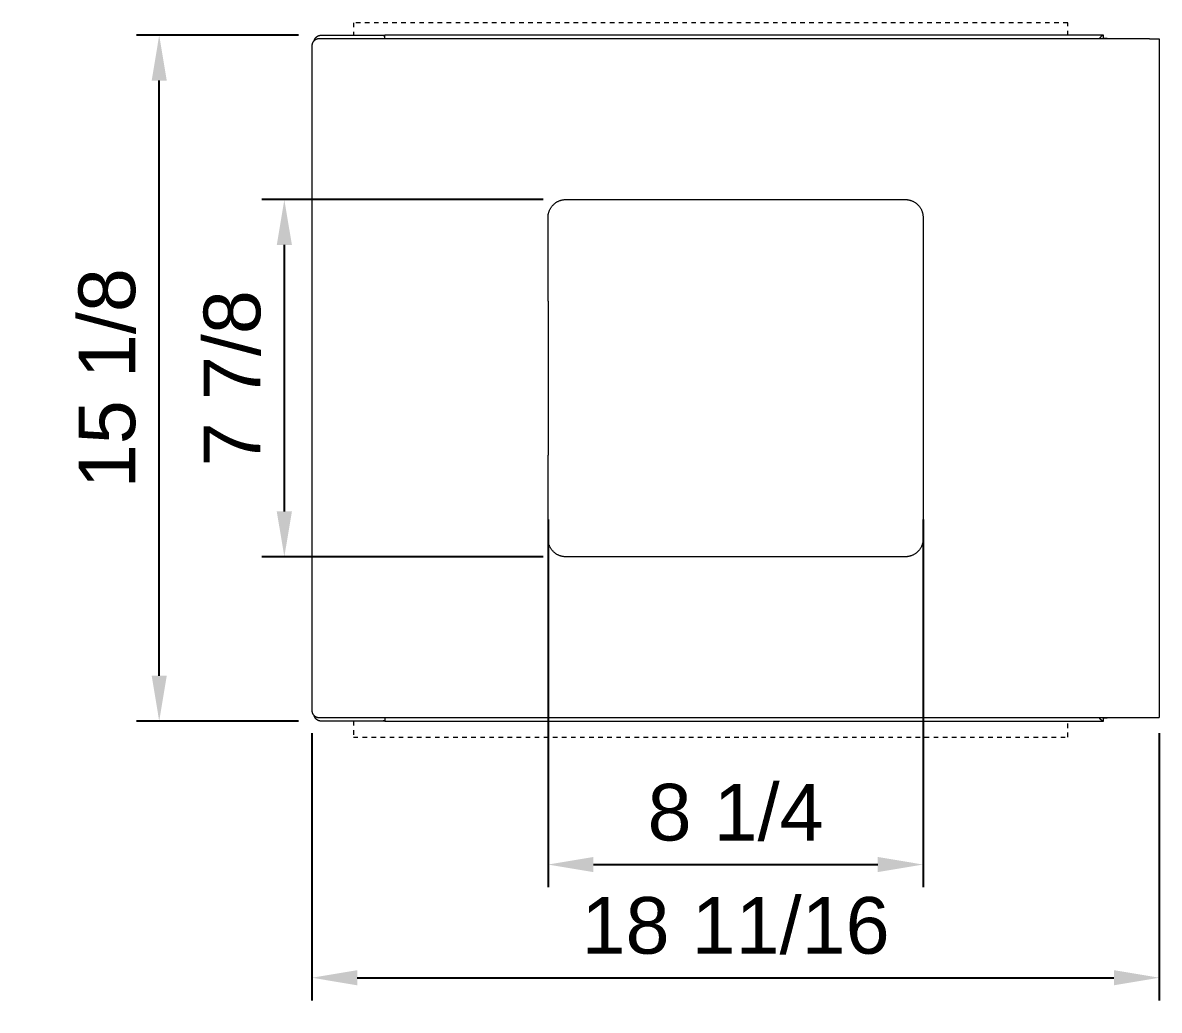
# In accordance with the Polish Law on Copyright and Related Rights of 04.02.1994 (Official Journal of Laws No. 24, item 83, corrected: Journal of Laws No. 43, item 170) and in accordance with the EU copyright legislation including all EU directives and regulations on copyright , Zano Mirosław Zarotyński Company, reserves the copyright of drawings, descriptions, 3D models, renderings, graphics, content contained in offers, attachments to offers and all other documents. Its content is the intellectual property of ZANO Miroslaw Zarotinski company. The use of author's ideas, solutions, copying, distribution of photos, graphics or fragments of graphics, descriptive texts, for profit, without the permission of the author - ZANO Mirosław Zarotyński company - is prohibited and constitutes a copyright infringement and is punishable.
# Model space of a CAD drawing. Header units: inches. Extents: x 7 to 162, y -1 to 92.
# Drawn here: x 6.72 to 31.79, y -1.12 to 20.66 of the extents above; entities that cross this region are included whole.
import ezdxf

# ---------------------------------------------------------------- set-up
doc = ezdxf.new("R2010")
doc.units = ezdxf.units.IN
doc.linetypes.add('HIDDEN', pattern=[1.905, 1.27, -0.635])
for name, color, linetype, lineweight in [('ZANO_R', 7, 'Continuous', 0), ('ZANO_R_przerywana', 250, 'HIDDEN', 0), ('ZANO_W', 1, 'Continuous', 0)]:
    doc.layers.add(name, color=color, linetype=linetype, lineweight=lineweight)
doc.styles.get("Standard").update_dxf_attribs({"font": 'arial.ttf'})
doc.dimstyles.new('amerykanie', dxfattribs={"dimtxt": 50, "dimasz": 50, "dimexe": 0.5, "dimexo": 0.5, "dimgap": 1, "dimtad": 1, "dimdec": 0, "dimzin": 0, "dimlunit": 5, "dimtxsty": 'Standard', "dimcen": 0.09, "dimclrd": 1, "dimclre": 1, "dimclrt": 1, "dimazin": 0, "dimtfac": 1, "dimtdec": 0, "dimtmove": 0, "dimatfit": 3, "dimfxl": 1, "dimtzin": 0, "dimarcsym": 1})

# ---------------------------------------------------------------- blocks, each defined once
blk = doc.blocks.new('*D356')
at = {"layer": 'ZANO_W', "color": 1, "lineweight": -2}
for p, q in [((12.804, 20.386), (9.234, 20.386)), ((9.734, 6.261), (9.734, 19.386)), ((12.804, 5.261), (9.234, 5.261))]:
    blk.add_line(p, q, dxfattribs=at)
at = {"layer": 'ZANO_W', "color": 1}
for points in [[(9.901, 19.386), (9.568, 19.386), (9.734, 20.386)], [(9.568, 6.261), (9.901, 6.261), (9.734, 5.261)]]:
    blk.add_solid(points, dxfattribs=at)
at = {"layer": 'ZANO_W', "color": 1, "insert": (8.588, 12.823), "char_height": 1.25, "attachment_point": 5, "rotation": 90}
blk.add_mtext('15 1/8', dxfattribs=at)
blk = doc.blocks.new('*D357')
at = {"layer": 'ZANO_W', "color": 1, "lineweight": -2}
for p, q in [((13.102, 4.997), (13.102, -0.899)), ((31.792, 4.997), (31.792, -0.899)), ((14.102, -0.399), (30.792, -0.399))]:
    blk.add_line(p, q, dxfattribs=at)
at = {"layer": 'ZANO_W', "color": 1}
for points in [[(14.102, -0.232), (14.102, -0.566), (13.102, -0.399)], [(30.792, -0.566), (30.792, -0.232), (31.792, -0.399)]]:
    blk.add_solid(points, dxfattribs=at)
at = {"layer": 'ZANO_W', "color": 1, "insert": (22.447, 0.747), "char_height": 1.25, "attachment_point": 5}
blk.add_mtext('18 11/16', dxfattribs=at)
blk = doc.blocks.new('*D358')
at = {"layer": 'ZANO_W', "color": 1, "lineweight": -2}
for p, q in [((18.311, 9.703), (18.311, 1.597)), ((26.583, 9.703), (26.583, 1.597)), ((19.311, 2.097), (25.583, 2.097))]:
    blk.add_line(p, q, dxfattribs=at)
at = {"layer": 'ZANO_W', "color": 1}
for points in [[(19.311, 2.264), (19.311, 1.93), (18.311, 2.097)], [(25.583, 1.93), (25.583, 2.264), (26.583, 2.097)]]:
    blk.add_solid(points, dxfattribs=at)
at = {"layer": 'ZANO_W', "color": 1, "insert": (22.447, 3.243), "char_height": 1.25, "attachment_point": 5}
blk.add_mtext('8 1/4', dxfattribs=at)
blk = doc.blocks.new('*D359')
at = {"layer": 'ZANO_W', "color": 1, "lineweight": -2}
for p, q in [((18.205, 16.762), (11.994, 16.762)), ((12.494, 9.884), (12.494, 15.762)), ((18.205, 8.884), (11.994, 8.884))]:
    blk.add_line(p, q, dxfattribs=at)
at = {"layer": 'ZANO_W', "color": 1}
for points in [[(12.661, 15.762), (12.327, 15.762), (12.494, 16.762)], [(12.327, 9.884), (12.661, 9.884), (12.494, 8.884)]]:
    blk.add_solid(points, dxfattribs=at)
at = {"layer": 'ZANO_W', "color": 1, "insert": (11.348, 12.823), "char_height": 1.25, "attachment_point": 5, "rotation": 90}
blk.add_mtext('7 7/8', dxfattribs=at)

msp = doc.modelspace()

# ---------------------------------------------------------------- linework, layer by layer
at = {"layer": 'ZANO_R'}
for p, q in [((13.16635, 20.3047), (13.16905, 20.3094)), ((13.16905, 20.3094), (13.17191, 20.31401)), ((13.17191, 20.31401), (13.17492, 20.31851)), ((13.17492, 20.31851), (13.17809, 20.32291)), ((13.17809, 20.32291), (13.18141, 20.3272)), ((13.18141, 20.3272), (13.18488, 20.33137)), ((13.18488, 20.33137), (13.18848, 20.33542)), ((13.18848, 20.33542), (13.19223, 20.33934)), ((13.19223, 20.33934), (13.1961, 20.34313)), ((13.1961, 20.34313), (13.20011, 20.34679)), ((13.20011, 20.34679), (13.20424, 20.35031)), ((13.20424, 20.35031), (13.20848, 20.35368)), ((13.20848, 20.35368), (13.21284, 20.3569)), ((13.21284, 20.3569), (13.21731, 20.35997)), ((13.21731, 20.35997), (13.22188, 20.36289)), ((13.22188, 20.36289), (13.22655, 20.36564)), ((13.23172, 20.305), (13.22633, 20.30395)), ((13.22655, 20.36564), (13.23131, 20.36824)), ((13.23131, 20.36824), (13.23616, 20.37067)), ((13.23715, 20.30586), (13.23172, 20.305)), ((13.23616, 20.37067), (13.24109, 20.37293)), ((13.24261, 20.30653), (13.23715, 20.30586)), ((13.24109, 20.37293), (13.24609, 20.37502)), ((13.24809, 20.30701), (13.24261, 20.30653)), ((13.24609, 20.37502), (13.25116, 20.37694)), ((13.25358, 20.3073), (13.24809, 20.30701)), ((13.25116, 20.37694), (13.25629, 20.37868)), ((13.25908, 20.3074), (13.25358, 20.3073)), ((13.25629, 20.37868), (13.26149, 20.38024)), ((31.57915, 20.3074), (13.2591, 20.3074)), ((13.26149, 20.38024), (13.26673, 20.38163)), ((13.26673, 20.38163), (13.27202, 20.38283)), ((13.27202, 20.38283), (13.27734, 20.38385)), ((13.27734, 20.38385), (13.2827, 20.38469)), ((13.2827, 20.38469), (13.28808, 20.38534)), ((13.28808, 20.38534), (13.29348, 20.3858)), ((13.29348, 20.3858), (13.2989, 20.38608)), ((13.2989, 20.38608), (13.30432, 20.38618)), ((13.30432, 20.38618), (14.56171, 20.38618)), ((14.56171, 20.38618), (14.64964, 20.38618)), ((14.64964, 20.38618), (14.65494, 20.38609)), ((14.64964, 20.38618), (14.71009, 20.38618)), ((14.65494, 20.38609), (14.66023, 20.38582)), ((14.66023, 20.38582), (14.66552, 20.38537)), ((14.66552, 20.38537), (14.67078, 20.38475)), ((14.67078, 20.38475), (14.67602, 20.38395)), ((14.67602, 20.38395), (14.68123, 20.38298)), ((14.68123, 20.38298), (14.68641, 20.38182)), ((14.68641, 20.38182), (14.69154, 20.3805)), ((14.69154, 20.3805), (14.69663, 20.379)), ((14.69663, 20.379), (14.70166, 20.37734)), ((14.70166, 20.37734), (14.70664, 20.3755)), ((14.70664, 20.3755), (14.71155, 20.3735)), ((14.70945, 20.3074), (14.71285, 20.38618)), ((14.71009, 20.38618), (14.71285, 20.38618)), ((30.5643, 20.38618), (14.71285, 20.38618)), ((30.49307, 20.34363), (30.46504, 20.3074)), ((30.49307, 20.34363), (30.49533, 20.34616)), ((30.49936, 20.35052), (30.49533, 20.34616)), ((30.50351, 20.35477), (30.49936, 20.35052)), ((30.50777, 20.35889), (30.50351, 20.35477)), ((30.50778, 20.35889), (30.5089, 20.35993)), ((30.52925, 20.37548), (30.50889, 20.35993)), ((30.52925, 20.37548), (30.53151, 20.3768)), ((30.53372, 20.37802), (30.53151, 20.3768)), ((30.53597, 20.37916), (30.53372, 20.37802)), ((30.53826, 20.38024), (30.53597, 20.37916)), ((30.54058, 20.38125), (30.53826, 20.38024)), ((30.54058, 20.38124), (30.54282, 20.38213)), ((30.54282, 20.38213), (30.54508, 20.38293)), ((30.54694, 20.38355), (30.54508, 20.38294)), ((30.54882, 20.38409), (30.54694, 20.38355)), ((30.55072, 20.38457), (30.54882, 20.38409)), ((30.55263, 20.38499), (30.55072, 20.38457)), ((30.55455, 20.38535), (30.55263, 20.38499)), ((30.55649, 20.38564), (30.55455, 20.38535)), ((30.55843, 20.38587), (30.55649, 20.38564)), ((30.56038, 20.38604), (30.55843, 20.38587)), ((30.56234, 20.38614), (30.56038, 20.38604)), ((30.5643, 20.38618), (30.56234, 20.38614)), ((30.5643, 20.3074), (30.5643, 20.38618)), ((30.64216, 20.31271), (30.5643, 20.31271)), ((30.64232, 20.31109), (30.64216, 20.31271)), ((30.64243, 20.30947), (30.64232, 20.31109)), ((30.6425, 20.30784), (30.64243, 20.30947)), ((30.6425, 20.30784), (30.64251, 20.3074)), ((31.57917, 20.3074), (31.79183, 20.3074)), ((31.79183, 20.3074), (31.79183, 5.33938)), ((13.10164, 20.15534), (13.10155, 20.14984)), ((13.10155, 20.14984), (13.10155, 5.49694)), ((13.10193, 20.16083), (13.10164, 20.15534)), ((13.10241, 20.16631), (13.10193, 20.16083)), ((13.10308, 20.17176), (13.10241, 20.16631)), ((13.10394, 20.1772), (13.10308, 20.17176)), ((13.10499, 20.18259), (13.10394, 20.1772)), ((13.10623, 20.18795), (13.10499, 20.18259)), ((13.10765, 20.19326), (13.10623, 20.18795)), ((13.10926, 20.19852), (13.10765, 20.19326)), ((13.11105, 20.20372), (13.10926, 20.19852)), ((13.11302, 20.20886), (13.11105, 20.20372)), ((13.11516, 20.21392), (13.11302, 20.20886)), ((13.11749, 20.2189), (13.11516, 20.21392)), ((13.11998, 20.2238), (13.11749, 20.2189)), ((13.12265, 20.22861), (13.11998, 20.2238)), ((13.12548, 20.23332), (13.12265, 20.22861)), ((13.12848, 20.23794), (13.12548, 20.23332)), ((13.13163, 20.24244), (13.12848, 20.23794)), ((13.13494, 20.24683), (13.13163, 20.24244)), ((13.1384, 20.25111), (13.13494, 20.24683)), ((13.14201, 20.25526), (13.1384, 20.25111)), ((13.14576, 20.25928), (13.14201, 20.25526)), ((13.14965, 20.26317), (13.14576, 20.25928)), ((13.15367, 20.26692), (13.14965, 20.26317)), ((13.15086, 20.26433), (13.15218, 20.26959)), ((13.15218, 20.26959), (13.15368, 20.2748)), ((13.15782, 20.27053), (13.15367, 20.26692)), ((13.15368, 20.2748), (13.15536, 20.27995)), ((13.15536, 20.27995), (13.15721, 20.28505)), ((13.15721, 20.28505), (13.15924, 20.29008)), ((13.16209, 20.27399), (13.15782, 20.27053)), ((13.15924, 20.29008), (13.16144, 20.29503)), ((13.16144, 20.29503), (13.16381, 20.29991)), ((13.16648, 20.2773), (13.16209, 20.27399)), ((13.16381, 20.29991), (13.16635, 20.3047)), ((13.17099, 20.28045), (13.16648, 20.2773)), ((13.1756, 20.28345), (13.17099, 20.28045)), ((13.18031, 20.28628), (13.1756, 20.28345)), ((13.18512, 20.28895), (13.18031, 20.28628)), ((13.19002, 20.29144), (13.18512, 20.28895)), ((13.195, 20.29377), (13.19002, 20.29144)), ((13.20006, 20.29592), (13.195, 20.29377)), ((13.2052, 20.29789), (13.20006, 20.29592)), ((13.2104, 20.29968), (13.2052, 20.29789)), ((13.21566, 20.30129), (13.2104, 20.29968)), ((13.22097, 20.30271), (13.21566, 20.30129)), ((13.22633, 20.30395), (13.22097, 20.30271)), ((31.79172, 20.18923), (31.79172, 5.45755)), ((18.35067, 16.54111), (18.35691, 16.55336)), ((18.35691, 16.55336), (18.36358, 16.56538)), ((18.36358, 16.56538), (18.37066, 16.57717)), ((18.37066, 16.57717), (18.37815, 16.5887)), ((18.37815, 16.5887), (18.38603, 16.59996)), ((18.38603, 16.59996), (18.39431, 16.61094)), ((18.39431, 16.61094), (18.40296, 16.62163)), ((18.40296, 16.62163), (18.41198, 16.632)), ((18.41198, 16.632), (18.42135, 16.64206)), ((18.42135, 16.64206), (18.43107, 16.65178)), ((18.43107, 16.65178), (18.44113, 16.66116)), ((18.44113, 16.66116), (18.4515, 16.67018)), ((18.4515, 16.67018), (18.46219, 16.67883)), ((18.46219, 16.67883), (18.47317, 16.6871)), ((18.47317, 16.6871), (18.48443, 16.69499)), ((18.48443, 16.69499), (18.49596, 16.70248)), ((18.49596, 16.70248), (18.50774, 16.70956)), ((18.50774, 16.70956), (18.51977, 16.71623)), ((18.51977, 16.71623), (18.53202, 16.72247)), ((18.53202, 16.72247), (18.54448, 16.72828)), ((18.54448, 16.72828), (18.55713, 16.73365)), ((18.55713, 16.73365), (18.56997, 16.73858)), ((18.56997, 16.73858), (18.58297, 16.74305)), ((18.58297, 16.74305), (18.59611, 16.74707)), ((18.59611, 16.74707), (18.60939, 16.75063)), ((18.60939, 16.75063), (18.62279, 16.75373)), ((18.62279, 16.75373), (18.63629, 16.75635)), ((18.63629, 16.75635), (18.64986, 16.7585)), ((18.64986, 16.7585), (18.66351, 16.76018)), ((18.66351, 16.76018), (18.67721, 16.76138)), ((18.67721, 16.76138), (18.69094, 16.7621)), ((18.69094, 16.7621), (18.70468, 16.76234)), ((18.70471, 16.76234), (26.18869, 16.76234)), ((26.18872, 16.76234), (26.20216, 16.76211)), ((26.20216, 16.76211), (26.2156, 16.76142)), ((26.2156, 16.76142), (26.229, 16.76027)), ((26.229, 16.76027), (26.24235, 16.75867)), ((26.24235, 16.75867), (26.25564, 16.75661)), ((26.25564, 16.75661), (26.26886, 16.7541)), ((26.26886, 16.7541), (26.28198, 16.75114)), ((26.28198, 16.75114), (26.29499, 16.74773)), ((26.29499, 16.74773), (26.30787, 16.74388)), ((26.30787, 16.74388), (26.32062, 16.7396)), ((26.32062, 16.7396), (26.33322, 16.73488)), ((26.33322, 16.73488), (26.34564, 16.72973)), ((26.34564, 16.72973), (26.35789, 16.72416)), ((26.35789, 16.72416), (26.36993, 16.71818)), ((26.36993, 16.71818), (26.38177, 16.71179)), ((26.38177, 16.71179), (26.39338, 16.705)), ((26.39338, 16.705), (26.40475, 16.69781)), ((26.40475, 16.69781), (26.41587, 16.69024)), ((26.41587, 16.69024), (26.42672, 16.6823)), ((26.42672, 16.6823), (26.4373, 16.67399)), ((26.4373, 16.67399), (26.44758, 16.66533)), ((26.44758, 16.66533), (26.45757, 16.65632)), ((26.45757, 16.65632), (26.46724, 16.64697)), ((26.46724, 16.64697), (26.47659, 16.6373)), ((26.47659, 16.6373), (26.4856, 16.62731)), ((26.4856, 16.62731), (26.49426, 16.61703)), ((26.49426, 16.61703), (26.50257, 16.60645)), ((26.50257, 16.60645), (26.51052, 16.5956)), ((26.51052, 16.5956), (26.51808, 16.58448)), ((26.51808, 16.58448), (26.52527, 16.57311)), ((26.52527, 16.57311), (26.53206, 16.5615)), ((26.53206, 16.5615), (26.53845, 16.54966)), ((26.53845, 16.54966), (26.54443, 16.53762)), ((18.31081, 16.36844), (18.31105, 16.38219)), ((18.31081, 14.51872), (18.31081, 16.36844)), ((18.31105, 16.38219), (18.31177, 16.39592)), ((18.31177, 16.39592), (18.31297, 16.40962)), ((18.31297, 16.40962), (18.31464, 16.42326)), ((18.31464, 16.42326), (18.31679, 16.43684)), ((18.31679, 16.43684), (18.31942, 16.45034)), ((18.31942, 16.45034), (18.32251, 16.46373)), ((18.32251, 16.46373), (18.32607, 16.47701)), ((18.32607, 16.47701), (18.33009, 16.49016)), ((18.33009, 16.49016), (18.33456, 16.50316)), ((18.33456, 16.50316), (18.33949, 16.51599)), ((18.33949, 16.51599), (18.34486, 16.52865)), ((18.34486, 16.52865), (18.35067, 16.54111)), ((26.54443, 16.53762), (26.55, 16.52537)), ((26.55, 16.52537), (26.55515, 16.51295)), ((26.55515, 16.51295), (26.55987, 16.50035)), ((26.55987, 16.50035), (26.56415, 16.4876)), ((26.56415, 16.4876), (26.568, 16.47472)), ((26.568, 16.47472), (26.57141, 16.4617)), ((26.57141, 16.4617), (26.57437, 16.44858)), ((26.57437, 16.44858), (26.57688, 16.43537)), ((26.57688, 16.43537), (26.57894, 16.42208)), ((26.57894, 16.42208), (26.58055, 16.40873)), ((26.58055, 16.40873), (26.58169, 16.39532)), ((26.58169, 16.39532), (26.58238, 16.38189)), ((26.58238, 16.38189), (26.58261, 16.36844)), ((26.58261, 16.36844), (26.58261, 9.27833)), ((18.31081, 14.51872), (18.31081, 11.12805)), ((18.31081, 9.27833), (18.31081, 11.12805)), ((18.31105, 9.26458), (18.31081, 9.27833)), ((26.58261, 9.27833), (26.58238, 9.26488)), ((18.31177, 9.25085), (18.31105, 9.26458)), ((18.31297, 9.23716), (18.31177, 9.25085)), ((18.31464, 9.22351), (18.31297, 9.23716)), ((18.31679, 9.20993), (18.31464, 9.22351)), ((18.31942, 9.19644), (18.31679, 9.20993)), ((18.32251, 9.18304), (18.31942, 9.19644)), ((18.32607, 9.16976), (18.32251, 9.18304)), ((18.33009, 9.15661), (18.32607, 9.16976)), ((18.33456, 9.14361), (18.33009, 9.15661)), ((18.33949, 9.13078), (18.33456, 9.14361)), ((18.34486, 9.11812), (18.33949, 9.13078)), ((18.35067, 9.10566), (18.34486, 9.11812)), ((18.35691, 9.09341), (18.35067, 9.10566)), ((18.36358, 9.08139), (18.35691, 9.09341)), ((18.37066, 9.0696), (18.36358, 9.08139)), ((18.37815, 9.05807), (18.37066, 9.0696)), ((18.38603, 9.04681), (18.37815, 9.05807)), ((18.39431, 9.03583), (18.38603, 9.04681)), ((18.40296, 9.02515), (18.39431, 9.03583)), ((18.41198, 9.01477), (18.40296, 9.02515)), ((26.49426, 9.02975), (26.4856, 9.01946)), ((26.50257, 9.04032), (26.49426, 9.02975)), ((26.51052, 9.05118), (26.50257, 9.04032)), ((26.51808, 9.0623), (26.51052, 9.05118)), ((26.52527, 9.07367), (26.51808, 9.0623)), ((26.53206, 9.08528), (26.52527, 9.07367)), ((26.53845, 9.09711), (26.53206, 9.08528)), ((26.54443, 9.10916), (26.53845, 9.09711)), ((26.55, 9.1214), (26.54443, 9.10916)), ((26.55515, 9.13383), (26.55, 9.1214)), ((26.55987, 9.14642), (26.55515, 9.13383)), ((26.56415, 9.15917), (26.55987, 9.14642)), ((26.568, 9.17206), (26.56415, 9.15917)), ((26.57141, 9.18507), (26.568, 9.17206)), ((26.57437, 9.19819), (26.57141, 9.18507)), ((26.57688, 9.2114), (26.57437, 9.19819)), ((26.57894, 9.22469), (26.57688, 9.2114)), ((26.58055, 9.23805), (26.57894, 9.22469)), ((26.58169, 9.25145), (26.58055, 9.23805)), ((26.58238, 9.26488), (26.58169, 9.25145)), ((18.42135, 9.00472), (18.41198, 9.01477)), ((18.43107, 8.99499), (18.42135, 9.00472)), ((18.44113, 8.98562), (18.43107, 8.99499)), ((18.4515, 8.9766), (18.44113, 8.98562)), ((18.46219, 8.96794), (18.4515, 8.9766)), ((18.47317, 8.95967), (18.46219, 8.96794)), ((18.48443, 8.95178), (18.47317, 8.95967)), ((18.49596, 8.9443), (18.48443, 8.95178)), ((18.50774, 8.93721), (18.49596, 8.9443)), ((18.51977, 8.93055), (18.50774, 8.93721)), ((18.53202, 8.92431), (18.51977, 8.93055)), ((18.54448, 8.9185), (18.53202, 8.92431)), ((18.55713, 8.91312), (18.54448, 8.9185)), ((18.56997, 8.9082), (18.55713, 8.91312)), ((18.58297, 8.90372), (18.56997, 8.9082)), ((18.59611, 8.8997), (18.58297, 8.90372)), ((18.60939, 8.89614), (18.59611, 8.8997)), ((18.62279, 8.89305), (18.60939, 8.89614)), ((18.63629, 8.89042), (18.62279, 8.89305)), ((18.64986, 8.88827), (18.63629, 8.89042)), ((18.66351, 8.88659), (18.64986, 8.88827)), ((18.67721, 8.8854), (18.66351, 8.88659)), ((18.69094, 8.88468), (18.67721, 8.8854)), ((18.70468, 8.88443), (18.69094, 8.88468)), ((26.18869, 8.88443), (18.70471, 8.88443)), ((26.20216, 8.88466), (26.18872, 8.88443)), ((26.2156, 8.88535), (26.20216, 8.88466)), ((26.229, 8.8865), (26.2156, 8.88535)), ((26.24235, 8.8881), (26.229, 8.8865)), ((26.25564, 8.89016), (26.24235, 8.8881)), ((26.26886, 8.89267), (26.25564, 8.89016)), ((26.28198, 8.89563), (26.26886, 8.89267)), ((26.29499, 8.89904), (26.28198, 8.89563)), ((26.30787, 8.90289), (26.29499, 8.89904)), ((26.32062, 8.90718), (26.30787, 8.90289)), ((26.33322, 8.9119), (26.32062, 8.90718)), ((26.34564, 8.91704), (26.33322, 8.9119)), ((26.35789, 8.92261), (26.34564, 8.91704)), ((26.36993, 8.9286), (26.35789, 8.92261)), ((26.38177, 8.93499), (26.36993, 8.9286)), ((26.39338, 8.94178), (26.38177, 8.93499)), ((26.40475, 8.94896), (26.39338, 8.94178)), ((26.41587, 8.95653), (26.40475, 8.94896)), ((26.42672, 8.96447), (26.41587, 8.95653)), ((26.4373, 8.97278), (26.42672, 8.96447)), ((26.44758, 8.98145), (26.4373, 8.97278)), ((26.45757, 8.99046), (26.44758, 8.98145)), ((26.46724, 8.9998), (26.45757, 8.99046)), ((26.47659, 9.00948), (26.46724, 8.9998)), ((26.4856, 9.01946), (26.47659, 9.00948)), ((13.10155, 5.49694), (13.10164, 5.49144)), ((13.10164, 5.49144), (13.10193, 5.48595)), ((13.10193, 5.48595), (13.10241, 5.48047)), ((13.10241, 5.48047), (13.10308, 5.47501)), ((13.10308, 5.47501), (13.10394, 5.46958)), ((13.10394, 5.46958), (13.10499, 5.46418)), ((13.10499, 5.46418), (13.10623, 5.45882)), ((13.10623, 5.45882), (13.10765, 5.45351)), ((13.10765, 5.45351), (13.10926, 5.44825)), ((13.10926, 5.44825), (13.11105, 5.44305)), ((13.11105, 5.44305), (13.11302, 5.43792)), ((13.11302, 5.43792), (13.11516, 5.43286)), ((13.11516, 5.43286), (13.11749, 5.42787)), ((13.11749, 5.42787), (13.11998, 5.42297)), ((13.11998, 5.42297), (13.12265, 5.41816)), ((13.12265, 5.41816), (13.12548, 5.41345)), ((13.12548, 5.41345), (13.12848, 5.40884)), ((13.12848, 5.40884), (13.13163, 5.40433)), ((13.13163, 5.40433), (13.13494, 5.39994)), ((13.13494, 5.39994), (13.1384, 5.39567)), ((13.1384, 5.39567), (13.14201, 5.39152)), ((13.14201, 5.39152), (13.14576, 5.38749)), ((13.14576, 5.38749), (13.14965, 5.38361)), ((13.14965, 5.38361), (13.15367, 5.37986)), ((13.15218, 5.37719), (13.15086, 5.38245)), ((13.15368, 5.37198), (13.15218, 5.37719)), ((13.15367, 5.37986), (13.15782, 5.37625)), ((13.15536, 5.36682), (13.15368, 5.37198)), ((13.15721, 5.36173), (13.15536, 5.36682)), ((13.15924, 5.3567), (13.15721, 5.36173)), ((13.15782, 5.37625), (13.16209, 5.37279)), ((13.16144, 5.35174), (13.15924, 5.3567)), ((13.16381, 5.34687), (13.16144, 5.35174)), ((13.16209, 5.37279), (13.16648, 5.36948)), ((13.16635, 5.34207), (13.16381, 5.34687)), ((13.16905, 5.33737), (13.16635, 5.34207)), ((13.16648, 5.36948), (13.17099, 5.36632)), ((13.17191, 5.33276), (13.16905, 5.33737)), ((13.17099, 5.36632), (13.1756, 5.36333)), ((13.17492, 5.32826), (13.17191, 5.33276)), ((13.17809, 5.32386), (13.17492, 5.32826)), ((13.1756, 5.36333), (13.18031, 5.36049)), ((13.18141, 5.31957), (13.17809, 5.32386)), ((13.18031, 5.36049), (13.18512, 5.35783)), ((13.18488, 5.3154), (13.18141, 5.31957)), ((13.18848, 5.31135), (13.18488, 5.3154)), ((13.18512, 5.35783), (13.19002, 5.35533)), ((13.19223, 5.30743), (13.18848, 5.31135)), ((13.19002, 5.35533), (13.195, 5.35301)), ((13.1961, 5.30364), (13.19223, 5.30743)), ((13.195, 5.35301), (13.20006, 5.35086)), ((13.20011, 5.29998), (13.1961, 5.30364)), ((13.20006, 5.35086), (13.2052, 5.34889)), ((13.20424, 5.29647), (13.20011, 5.29998)), ((13.20848, 5.2931), (13.20424, 5.29647)), ((13.2052, 5.34889), (13.2104, 5.34709)), ((13.21284, 5.28987), (13.20848, 5.2931)), ((13.2104, 5.34709), (13.21566, 5.34549)), ((13.21731, 5.2868), (13.21284, 5.28987)), ((13.21566, 5.34549), (13.22097, 5.34406)), ((13.22188, 5.28389), (13.21731, 5.2868)), ((13.22097, 5.34406), (13.22633, 5.34282)), ((13.22655, 5.28113), (13.22188, 5.28389)), ((13.22633, 5.34282), (13.23172, 5.34177)), ((13.23131, 5.27853), (13.22655, 5.28113)), ((13.23616, 5.2761), (13.23131, 5.27853)), ((13.23172, 5.34177), (13.23715, 5.34091)), ((13.24109, 5.27384), (13.23616, 5.2761)), ((13.23715, 5.34091), (13.24261, 5.34024)), ((13.24609, 5.27175), (13.24109, 5.27384)), ((13.24261, 5.34024), (13.24809, 5.33976)), ((13.25116, 5.26984), (13.24609, 5.27175)), ((13.24809, 5.33976), (13.25358, 5.33947)), ((13.25629, 5.2681), (13.25116, 5.26984)), ((13.25358, 5.33947), (13.25908, 5.33938)), ((13.26149, 5.26653), (13.25629, 5.2681)), ((13.2591, 5.33938), (31.57915, 5.33938)), ((13.26673, 5.26515), (13.26149, 5.26653)), ((13.27202, 5.26395), (13.26673, 5.26515)), ((14.68641, 5.26495), (14.68123, 5.2638)), ((14.69154, 5.26627), (14.68641, 5.26495)), ((14.69663, 5.26777), (14.69154, 5.26627)), ((14.70166, 5.26943), (14.69663, 5.26777)), ((14.70664, 5.27127), (14.70166, 5.26943)), ((14.71155, 5.27327), (14.70664, 5.27127)), ((14.70945, 5.33938), (14.71285, 5.2606)), ((30.49194, 5.30444), (30.46504, 5.33938)), ((30.49646, 5.29937), (30.49194, 5.30444)), ((30.52812, 5.27199), (30.49646, 5.29937)), ((30.53036, 5.27064), (30.52812, 5.27199)), ((30.53264, 5.26935), (30.53036, 5.27064)), ((30.53487, 5.26816), (30.53264, 5.26935)), ((30.53714, 5.26705), (30.53487, 5.26816)), ((30.53945, 5.266), (30.53714, 5.26705)), ((30.54167, 5.26509), (30.53945, 5.26601)), ((30.54393, 5.26424), (30.54167, 5.26509)), ((30.5643, 5.2606), (30.5643, 5.33938)), ((30.5643, 5.33406), (30.64216, 5.33406)), ((30.64232, 5.33568), (30.64216, 5.33406)), ((30.64243, 5.33731), (30.64232, 5.33568)), ((30.6425, 5.33893), (30.64243, 5.33731)), ((30.64251, 5.33938), (30.6425, 5.33893)), ((31.57917, 5.33938), (31.79183, 5.33938)), ((13.27734, 5.26292), (13.27202, 5.26395)), ((13.2827, 5.26209), (13.27734, 5.26292)), ((13.28808, 5.26144), (13.2827, 5.26209)), ((13.29348, 5.26097), (13.28808, 5.26144)), ((13.2989, 5.26069), (13.29348, 5.26097)), ((13.30432, 5.2606), (13.2989, 5.26069)), ((14.56171, 5.2606), (13.30432, 5.2606)), ((14.64964, 5.2606), (14.56171, 5.2606)), ((14.65494, 5.26069), (14.64964, 5.2606)), ((14.71009, 5.2606), (14.64964, 5.2606)), ((14.66023, 5.26095), (14.65494, 5.26069)), ((14.66552, 5.2614), (14.66023, 5.26095)), ((14.67078, 5.26202), (14.66552, 5.2614)), ((14.67602, 5.26282), (14.67078, 5.26202)), ((14.68123, 5.2638), (14.67602, 5.26282)), ((14.71285, 5.2606), (14.71009, 5.2606)), ((14.71285, 5.2606), (30.5643, 5.2606)), ((30.54621, 5.26347), (30.54393, 5.26424)), ((30.54816, 5.26287), (30.54621, 5.26346)), ((30.55014, 5.26234), (30.54816, 5.26287)), ((30.55213, 5.26189), (30.55014, 5.26234)), ((30.55413, 5.2615), (30.55213, 5.26189)), ((30.55615, 5.26118), (30.55413, 5.2615)), ((30.55818, 5.26093), (30.55615, 5.26118)), ((30.56021, 5.26075), (30.55818, 5.26093)), ((30.56225, 5.26064), (30.56021, 5.26075)), ((30.5643, 5.2606), (30.56225, 5.26064))]:
    msp.add_line(p, q, dxfattribs=at)
at = {"layer": 'ZANO_R_przerywana', "ltscale": 0.05}
for p, q in [((14.01731, 20.6619), (14.01731, 20.38618)), ((29.77312, 20.6619), (14.01731, 20.6619)), ((29.77312, 20.38618), (29.77312, 20.6619)), ((14.01731, 5.2606), (14.01731, 4.90609)), ((29.77312, 4.90609), (29.77312, 5.2606)), ((14.01731, 4.90609), (29.77312, 4.90609))]:
    msp.add_line(p, q, dxfattribs=at)

# ---------------------------------------------------------------- dimensions: what is measured, and where the dimension line sits
at = {"layer": 'ZANO_W'}
for base, p1, p2, picture, middle in [((9.73426, 20.38618), (13.30432, 5.2606), (13.30432, 20.38618), '*D356', (8.58795, 12.82339)), ((12.49405, 16.76234), (18.70471, 8.88443), (18.70471, 16.76234), '*D359', (11.34773, 12.82339))]:
    dim = msp.add_linear_dim(base=base, p1=p1, p2=p2, angle=90, dimstyle='amerykanie', override={"dimtxt": 1.25, "dimasz": 1, "dimgap": 0.5, "dimdec": 4, "dimaunit": 1, "dimadec": 1, "dimtdec": 4, "dimtmove": 1, "dimfrac": 2}, dxfattribs=at)
    dim.commit()
    dim.dimension.update_dxf_attribs({"geometry": picture, "text_midpoint": middle})
for base, p1, p2, picture, middle in [((26.58261, 2.0969), (18.31081, 10.20319), (26.58261, 10.20319), '*D358', (22.44671, 3.24322)), ((31.79183, -0.39886), (13.10155, 5.49694), (31.79183, 5.49694), '*D357', (22.44669, 0.74746))]:
    dim = msp.add_linear_dim(base=base, p1=p1, p2=p2, dimstyle='amerykanie', override={"dimtxt": 1.25, "dimasz": 1, "dimgap": 0.5, "dimdec": 4, "dimaunit": 1, "dimadec": 1, "dimtdec": 4, "dimtmove": 1, "dimfrac": 2}, dxfattribs=at)
    dim.commit()
    dim.dimension.update_dxf_attribs({"geometry": picture, "text_midpoint": middle})

doc.saveas('drawing.dxf')
